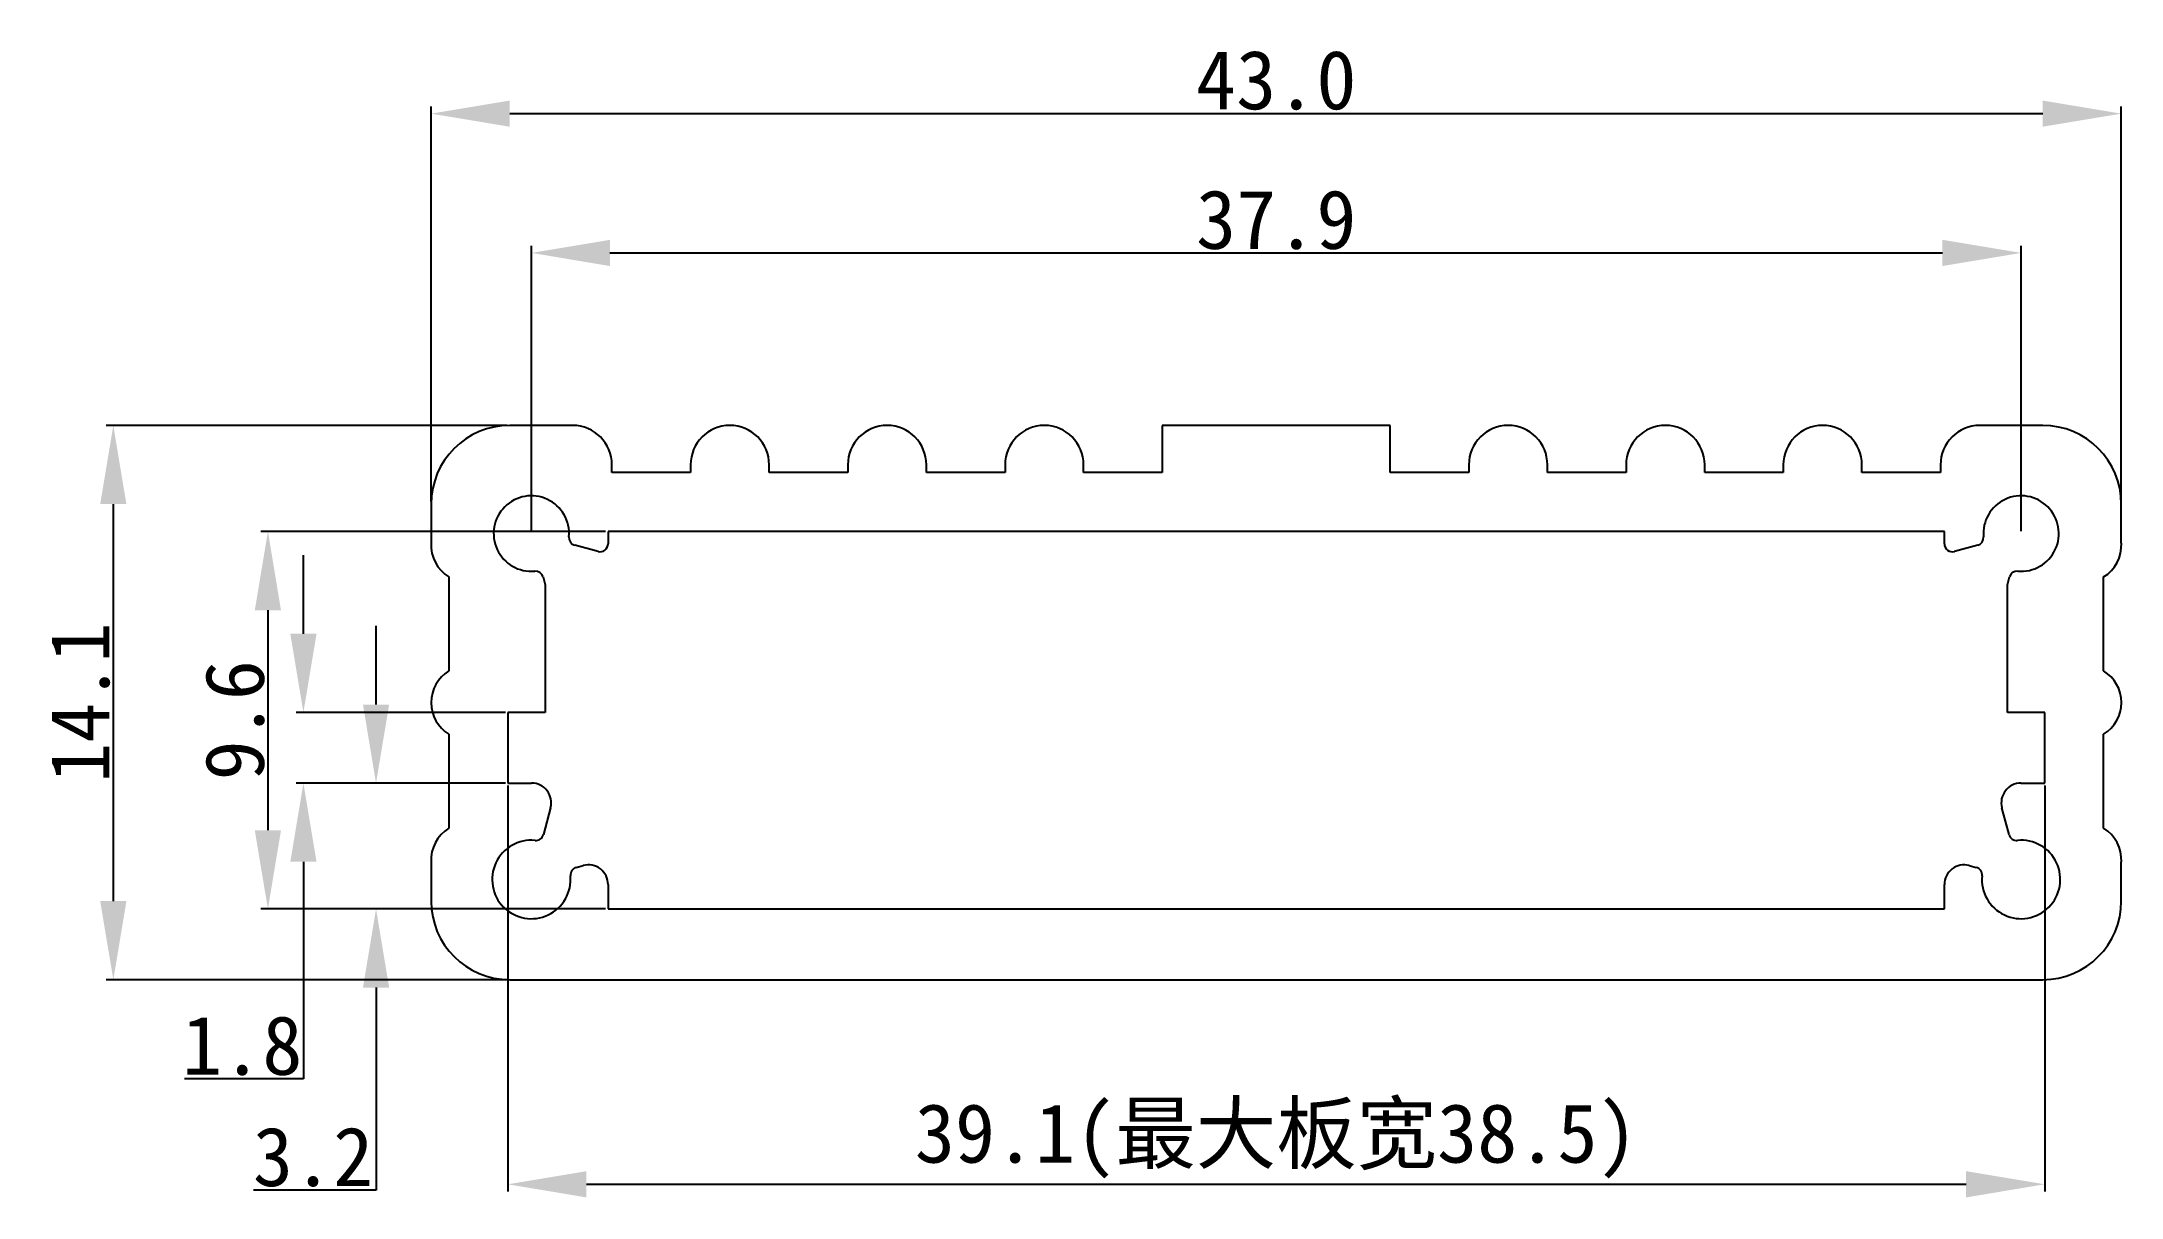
# Model space of a CAD drawing. Header units: inches. Extents: x 79.4 to 132.3, y 26.6 to 56.
import ezdxf

# ---------------------------------------------------------------- set-up
doc = ezdxf.new("R2010")
doc.units = ezdxf.units.IN
doc.header["$MEASUREMENT"] = 0
doc.layers.add('图层1', color=30, linetype='Continuous')
doc.styles.get("Standard").update_dxf_attribs({"font": 'simhei.ttf'})
doc.dimstyles.get("Standard").update_dxf_attribs({"dimtxt": 1.5, "dimasz": 2, "dimexe": 0.18, "dimexo": 0.0625, "dimgap": 0.09, "dimtad": 1, "dimtoh": 1, "dimdec": 1, "dimzin": 0, "dimdsep": 46, "dimtxsty": 'Standard', "dimcen": 0.09, "dimadec": 0, "dimazin": 0, "dimtfac": 1, "dimtdec": 1, "dimtofl": 0, "dimtmove": 0, "dimatfit": 3, "dimfxl": 1, "dimtolj": 1, "dimtzin": 0, "dimarcsym": 0})

# ---------------------------------------------------------------- blocks, each defined once
blk = doc.blocks.new('*D6')
at = {"color": 0, "lineweight": -2}
for p, q in [((91.254, 46.215), (81.05, 46.215)), ((81.23, 44.215), (81.23, 34.115)), ((91.254, 32.115), (81.05, 32.115))]:
    blk.add_line(p, q, dxfattribs=at)
at = {"color": 0}
for points in [[(80.896, 44.215), (81.563, 44.215), (81.23, 46.215)], [(80.896, 34.115), (81.563, 34.115), (81.23, 32.115)]]:
    blk.add_solid(points, dxfattribs=at)
at = {"layer": 'Defpoints', "color": 0}
for p in [(91.316, 46.215), (81.23, 32.115), (91.316, 32.115)]:
    blk.add_point(p, dxfattribs=at)
at = {"color": 0, "insert": (80.39, 39.165), "char_height": 1.5, "attachment_point": 5, "rotation": 90}
blk.add_mtext('\\A1;14.1', dxfattribs=at)
blk = doc.blocks.new('*D7')
at = {"color": 0, "lineweight": -2}
for p, q in [((89.316, 44.277), (89.316, 54.327)), ((91.316, 54.147), (130.316, 54.147)), ((132.316, 44.277), (132.316, 54.327))]:
    blk.add_line(p, q, dxfattribs=at)
at = {"color": 0}
for points in [[(91.316, 54.48), (91.316, 53.814), (89.316, 54.147)], [(130.316, 54.48), (130.316, 53.814), (132.316, 54.147)]]:
    blk.add_solid(points, dxfattribs=at)
at = {"layer": 'Defpoints', "color": 0}
for p in [(132.316, 54.147), (89.316, 44.215), (132.316, 44.215)]:
    blk.add_point(p, dxfattribs=at)
at = {"color": 0, "insert": (110.816, 54.995), "char_height": 1.5, "attachment_point": 5}
blk.add_mtext('\\A1;43.0', dxfattribs=at)
blk = doc.blocks.new('*D8')
at = {"color": 0, "lineweight": -2}
for p, q in [((93.754, 43.515), (84.983, 43.515)), ((85.163, 41.515), (85.163, 35.915)), ((93.754, 33.915), (84.983, 33.915))]:
    blk.add_line(p, q, dxfattribs=at)
at = {"color": 0}
for points in [[(84.829, 41.515), (85.496, 41.515), (85.163, 43.515)], [(84.829, 35.915), (85.496, 35.915), (85.163, 33.915)]]:
    blk.add_solid(points, dxfattribs=at)
at = {"layer": 'Defpoints', "color": 0}
for p in [(93.816, 43.515), (85.163, 33.915), (93.816, 33.915)]:
    blk.add_point(p, dxfattribs=at)
at = {"color": 0, "insert": (84.323, 38.715), "char_height": 1.5, "attachment_point": 5, "rotation": 90}
blk.add_mtext('\\A1;9.6', dxfattribs=at)
blk = doc.blocks.new('*D9')
at = {"color": 0, "lineweight": -2}
for p, q in [((86.066, 40.915), (86.066, 42.915)), ((91.204, 38.915), (85.886, 38.915)), ((91.204, 37.115), (85.886, 37.115)), ((86.066, 35.115), (86.066, 29.593)), ((86.066, 29.593), (83.044, 29.593))]:
    blk.add_line(p, q, dxfattribs=at)
at = {"color": 0}
for points in [[(85.733, 40.915), (86.4, 40.915), (86.066, 38.915)], [(85.733, 35.115), (86.4, 35.115), (86.066, 37.115)]]:
    blk.add_solid(points, dxfattribs=at)
at = {"layer": 'Defpoints', "color": 0}
for p in [(91.266, 38.915), (86.066, 37.115), (91.266, 37.115)]:
    blk.add_point(p, dxfattribs=at)
at = {"color": 0, "insert": (84.51, 30.433), "char_height": 1.5, "attachment_point": 5}
blk.add_mtext('\\A1;1.8', dxfattribs=at)
blk = doc.blocks.new('*D10')
at = {"color": 0, "lineweight": -2}
for p, q in [((87.914, 39.115), (87.914, 41.115)), ((91.204, 37.115), (87.734, 37.115)), ((93.754, 33.915), (87.734, 33.915)), ((87.914, 31.915), (87.914, 26.762)), ((87.914, 26.762), (84.799, 26.762))]:
    blk.add_line(p, q, dxfattribs=at)
at = {"color": 0}
for points in [[(87.581, 39.115), (88.247, 39.115), (87.914, 37.115)], [(87.581, 31.915), (88.247, 31.915), (87.914, 33.915)]]:
    blk.add_solid(points, dxfattribs=at)
at = {"layer": 'Defpoints', "color": 0}
for p in [(91.266, 37.115), (87.914, 33.915), (93.816, 33.915)]:
    blk.add_point(p, dxfattribs=at)
at = {"color": 0, "insert": (86.311, 27.602), "char_height": 1.5, "attachment_point": 5}
blk.add_mtext('\\A1;3.2', dxfattribs=at)
blk = doc.blocks.new('*D11')
at = {"color": 0, "lineweight": -2}
for p, q in [((91.866, 43.527), (91.866, 50.784)), ((93.866, 50.604), (127.766, 50.604)), ((129.766, 43.527), (129.766, 50.784))]:
    blk.add_line(p, q, dxfattribs=at)
at = {"color": 0}
for points in [[(93.866, 50.937), (93.866, 50.27), (91.866, 50.604)], [(127.766, 50.937), (127.766, 50.27), (129.766, 50.604)]]:
    blk.add_solid(points, dxfattribs=at)
at = {"layer": 'Defpoints', "color": 0}
for p in [(129.766, 50.604), (91.866, 43.465), (129.766, 43.465)]:
    blk.add_point(p, dxfattribs=at)
at = {"color": 0, "insert": (110.816, 51.444), "char_height": 1.5, "attachment_point": 5}
blk.add_mtext('\\A1;37.9', dxfattribs=at)
blk = doc.blocks.new('*D13')
at = {"layer": 'Defpoints', "color": 0}
for p in [(91.266, 37.115), (130.366, 37.115), (130.366, 26.91)]:
    blk.add_point(p, dxfattribs=at)
at = {"layer": '图层1', "color": 0, "lineweight": -2}
for p, q in [((91.266, 37.052), (91.266, 26.73)), ((130.366, 37.052), (130.366, 26.73)), ((93.266, 26.91), (128.366, 26.91))]:
    blk.add_line(p, q, dxfattribs=at)
at = {"layer": '图层1', "color": 0}
for points in [[(93.266, 27.243), (93.266, 26.576), (91.266, 26.91)], [(128.366, 27.243), (128.366, 26.576), (130.366, 26.91)]]:
    blk.add_solid(points, dxfattribs=at)
at = {"layer": '图层1', "color": 0, "insert": (110.816, 28.011), "char_height": 1.5, "attachment_point": 5}
blk.add_mtext('\\A1;39.1(最大板宽38.5)', dxfattribs=at)

msp = doc.modelspace()

# ---------------------------------------------------------------- linework, layer by layer
for p, q in [((92.916, 46.215), (91.316, 46.215)), ((113.716, 46.215), (107.916, 46.215)), ((107.916, 46.215), (107.916, 45.015)), ((113.716, 45.015), (113.716, 46.215)), ((130.316, 46.215), (128.716, 46.215)), ((93.916, 45.015), (93.916, 45.215)), ((95.916, 45.015), (93.916, 45.015)), ((95.916, 45.215), (95.916, 45.015)), ((97.916, 45.015), (97.916, 45.215)), ((99.916, 45.015), (97.916, 45.015)), ((99.916, 45.215), (99.916, 45.015)), ((101.916, 45.015), (101.916, 45.215)), ((103.916, 45.015), (101.916, 45.015)), ((103.916, 45.215), (103.916, 45.015)), ((105.916, 45.015), (105.916, 45.215)), ((107.916, 45.015), (105.916, 45.015)), ((115.716, 45.015), (113.716, 45.015)), ((115.716, 45.215), (115.716, 45.015)), ((117.716, 45.015), (117.716, 45.215)), ((119.716, 45.015), (117.716, 45.015)), ((119.716, 45.215), (119.716, 45.015)), ((121.716, 45.015), (121.716, 45.215)), ((123.716, 45.015), (121.716, 45.015)), ((123.716, 45.215), (123.716, 45.015)), ((125.716, 45.015), (125.716, 45.215)), ((127.716, 45.015), (125.716, 45.015)), ((127.716, 45.215), (127.716, 45.015)), ((89.316, 44.215), (89.316, 43.218)), ((132.316, 43.218), (132.316, 44.215)), ((127.816, 43.515), (93.816, 43.515)), ((93.816, 43.515), (93.816, 43.203)), ((127.816, 43.203), (127.816, 43.515)), ((93.565, 43.01), (92.97, 43.169)), ((128.663, 43.169), (128.068, 43.01)), ((89.766, 42.36), (89.766, 39.969)), ((92.162, 42.361), (92.216, 42.158)), ((129.416, 42.158), (129.471, 42.361)), ((131.866, 39.969), (131.866, 42.36)), ((92.216, 42.158), (92.216, 38.915)), ((129.416, 38.915), (129.416, 42.158)), ((92.216, 38.915), (91.266, 38.915)), ((91.266, 38.915), (91.266, 37.115)), ((130.366, 38.915), (129.416, 38.915)), ((130.366, 37.115), (130.366, 38.915)), ((89.766, 38.36), (89.766, 35.969)), ((131.866, 35.969), (131.866, 38.36)), ((91.266, 37.115), (91.871, 37.115)), ((129.762, 37.115), (130.366, 37.115)), ((92.354, 36.485), (92.172, 35.806)), ((129.461, 35.806), (129.279, 36.485)), ((89.316, 35.111), (89.316, 34.115)), ((93.008, 34.97), (93.187, 35.019)), ((128.446, 35.019), (128.625, 34.97)), ((132.316, 34.115), (132.316, 35.111)), ((93.816, 34.536), (93.816, 33.915)), ((127.816, 33.915), (127.816, 34.536)), ((93.816, 33.915), (127.816, 33.915)), ((91.316, 32.115), (130.316, 32.115))]:
    msp.add_line(p, q)
for centre, radius, start, end in [((91.316, 44.215), 2, 90, 180), ((92.916, 45.215), 1, 0, 90), ((96.916, 45.215), 1, 360, 180), ((100.916, 45.215), 1, 0, 180), ((104.916, 45.215), 1, 360, 180), ((116.716, 45.215), 1, 0, 180), ((120.716, 45.215), 1, 0, 180), ((124.716, 45.215), 1, 0, 180), ((128.716, 45.215), 1, 90, 180), ((130.316, 44.215), 2, 0, 90), ((91.866, 43.465), 0.96, 354.9315, 275.0685), ((129.766, 43.465), 0.96, 264.9315, 185.0685), ((90.258, 43.165), 0.943, 176.7465, 238.5958), ((93.021, 43.362), 0.2, 174.9315, 255), ((93.616, 43.203), 0.2, 255, 0), ((128.016, 43.203), 0.2, 180, 285), ((128.611, 43.362), 0.2, 285, 5.0685), ((131.375, 43.165), 0.943, 301.4042, 3.2535), ((91.969, 42.31), 0.2, 15, 95.0685), ((129.664, 42.31), 0.2, 84.9315, 165), ((90.258, 39.165), 0.943, 121.4042, 238.5958), ((131.375, 39.165), 0.943, 301.4042, 58.5958), ((91.871, 36.615), 0.5, 345, 90), ((129.762, 36.615), 0.5, 90, 195), ((90.258, 35.165), 0.943, 121.4042, 183.2535), ((91.866, 34.665), 0.998, 84.6089, 5.3911), ((91.979, 35.858), 0.2, 264.6089, 345), ((129.766, 34.665), 0.998, 174.6089, 95.3911), ((129.654, 35.858), 0.2, 195, 275.3911), ((131.375, 35.165), 0.943, 356.7465, 58.5958), ((93.059, 34.777), 0.2, 105, 185.3911), ((93.316, 34.536), 0.5, 0, 105), ((128.316, 34.536), 0.5, 75, 180), ((128.574, 34.777), 0.2, 354.6089, 75), ((91.316, 34.115), 2, 180, 270), ((130.316, 34.115), 2, 270, 0)]:
    msp.add_arc(centre, radius, start, end)

# ---------------------------------------------------------------- dimensions: what is measured, and where the dimension line sits
for base, p1, p2, picture, middle in [((132.316, 54.147), (89.316, 44.215), (132.316, 44.215), '*D7', (110.816, 54.995)), ((129.766, 50.604), (91.866, 43.465), (129.766, 43.465), '*D11', (110.816, 51.444))]:
    dim = msp.add_linear_dim(base=base, p1=p1, p2=p2, dimstyle='Standard')
    dim.commit()
    dim.dimension.update_dxf_attribs({"geometry": picture, "text_midpoint": middle})
for base, p1, p2, angle, picture, middle in [((81.23, 32.115), (91.316, 46.215), (91.316, 32.115), 270, '*D6', (81.23, 39.165)), ((86.066, 37.115), (91.266, 38.915), (91.266, 37.115), 90, '*D9', (84.51, 29.593)), ((87.914, 33.915), (91.266, 37.115), (93.816, 33.915), 90, '*D10', (86.311, 26.762))]:
    dim = msp.add_linear_dim(base=base, p1=p1, p2=p2, angle=angle, dimstyle='Standard')
    dim.commit()
    dim.dimension.update_dxf_attribs({"geometry": picture, "text_midpoint": middle, "dimtype": 160})
dim = msp.add_linear_dim(base=(85.163, 33.915), p1=(93.816, 43.515), p2=(93.816, 33.915), angle=270, dimstyle='Standard')
dim.commit()
dim.dimension.update_dxf_attribs({"geometry": '*D8', "text_midpoint": (84.323, 38.715)})
at = {"layer": '图层1'}
dim = msp.add_linear_dim(base=(130.366, 26.91), p1=(91.266, 37.115), p2=(130.366, 37.115), text='<>(最大板宽38.5)', dimstyle='Standard', dxfattribs=at)
dim.commit()
dim.dimension.update_dxf_attribs({"geometry": '*D13', "text_midpoint": (110.816, 28.011)})

doc.saveas('drawing.dxf')
